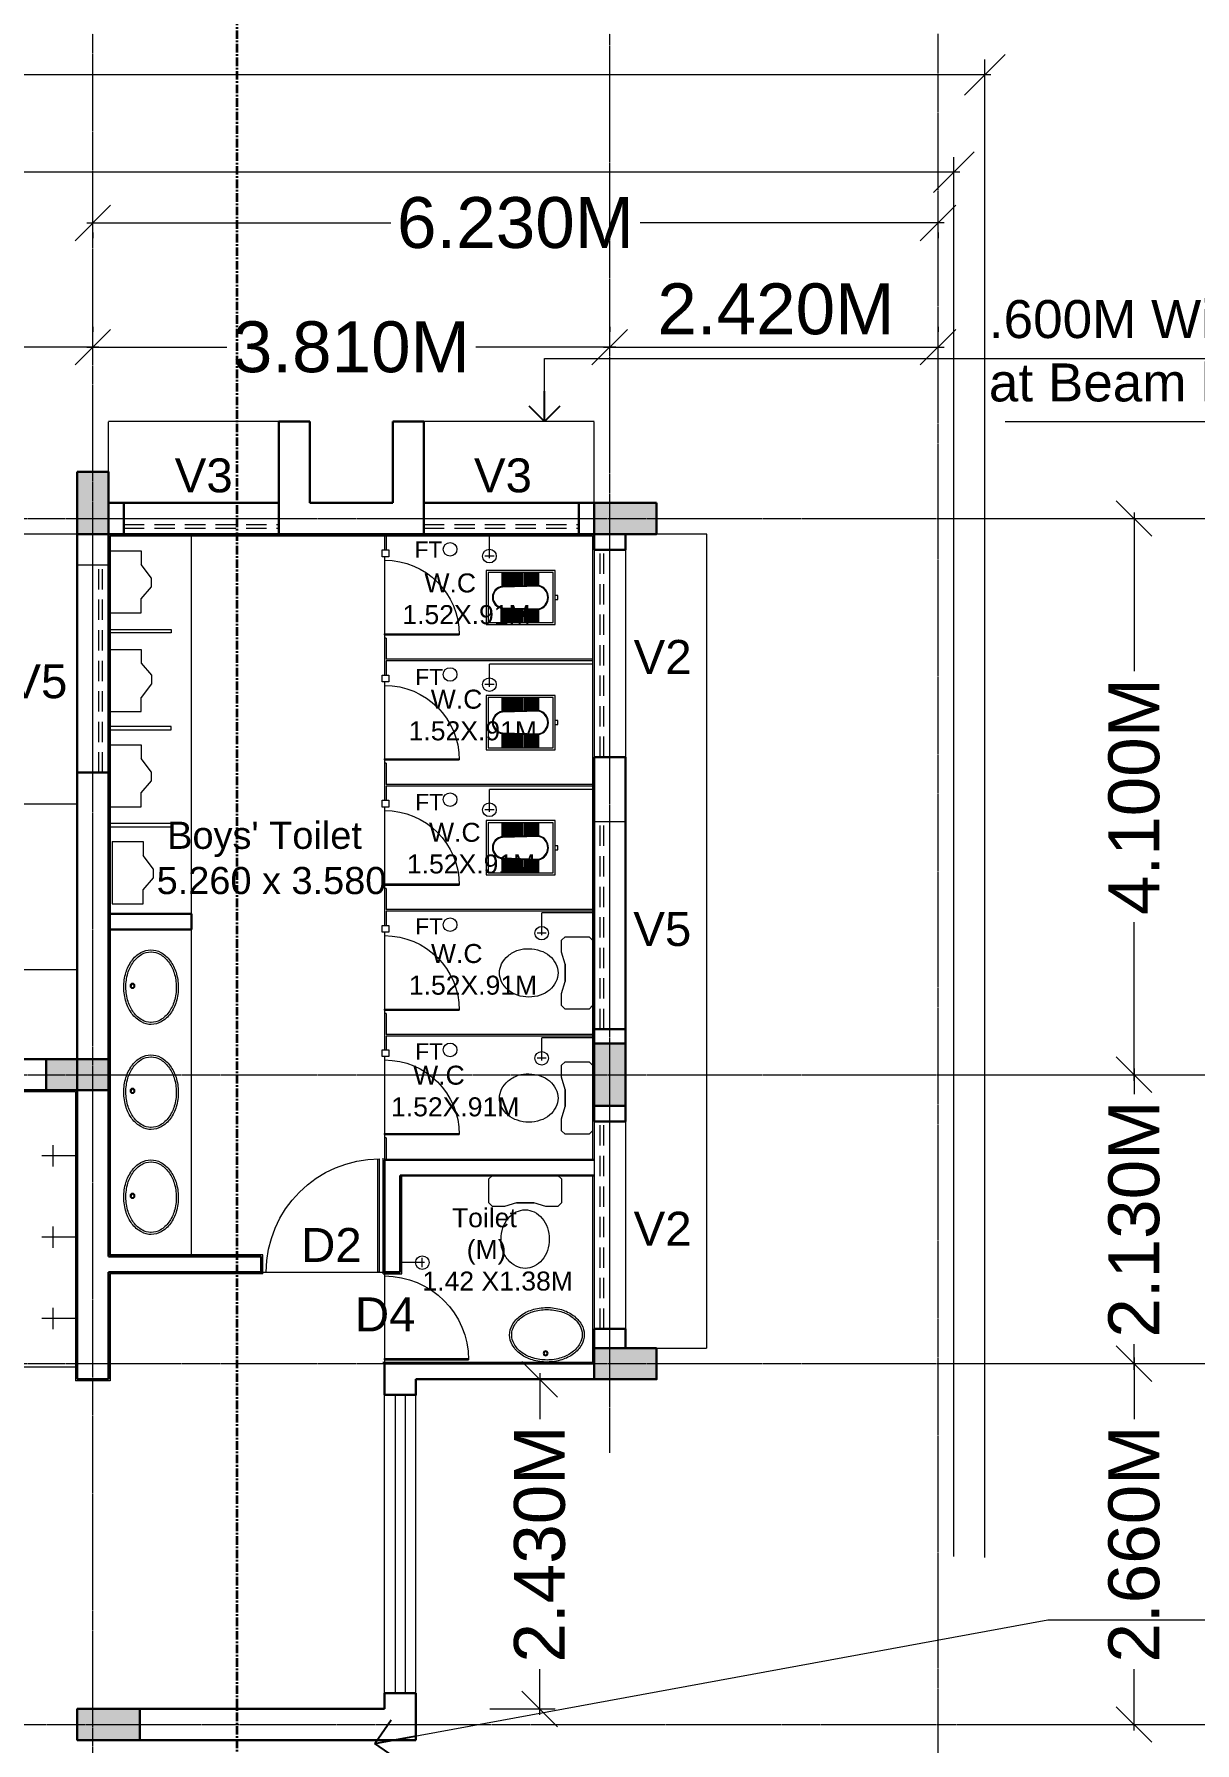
# Model space of a CAD drawing. Header units: metres. Extents: x 1545540 to 2027037, y 435419 to 693806.
# Drawn here: x 1693249 to 1701804, y 673568 to 686163 of the extents above; entities that cross this region are included whole.
import ezdxf

# ---------------------------------------------------------------- set-up
doc = ezdxf.new("R2010")
doc.units = ezdxf.units.M
doc.header["$LTSCALE"] = 1000
doc.header["$PDMODE"] = 35
doc.linetypes.add('CENTER', pattern=[2, 1.25, -0.25, 0.25, -0.25])
doc.linetypes.add('DASHED', pattern=[0.75, 0.5, -0.25])
doc.layers.get('Defpoints').update_dxf_attribs({"lineweight": 18})
for name, color, linetype, lineweight in [('- WALL', 7, 'Continuous', 30), ('Col-Hatch', 9, 'Continuous', 13), ('coloum hatch', 254, 'Continuous', 9), ('Column', 252, 'Continuous', 30), ('CUBICAL TOILET', 160, 'Continuous', 9), ('dimension', 6, 'Continuous', 13), ('Door', 54, 'Continuous', 13), ('elevation', 1, 'Continuous', 13), ('Fixture', 44, 'Continuous', 9), ('Furniture', 13, 'Continuous', 13), ('grid', 21, 'CENTER', 15), ('gride dimen', 3, 'Continuous', 13), ('Hidden', 1, 'DASHED', 18), ('PLASTER', 144, 'Continuous', 13), ('Railing', 34, 'Continuous', 20), ('Section Line', 135, 'CENTER', 35), ('Text-1', 240, 'Continuous', 15), ('Text-2', 122, 'Continuous', 25), ('Ventilator', 6, 'DASHED', 18), ('wall l', 7, 'Continuous', 20), ('Window-Wall', 7, 'Continuous', 18)]:
    doc.layers.add(name, color=color, linetype=linetype, lineweight=lineweight)
doc.layers.add('text', color=7, linetype='Continuous')
doc.styles.add('dim-stylus bt', font='arial.ttf')
doc.styles.add('L120', font='simplex.shx', dxfattribs={"height": 1})
doc.dimstyles.new('1      100 (big)', dxfattribs={"dimscale": 75, "dimtxt": 5, "dimasz": 3.5, "dimexe": 1.5, "dimexo": 2, "dimgap": 1, "dimtad": 0, "dimdec": 3, "dimlfac": 0.001, "dimzin": 0, "dimdsep": 46, "dimtxsty": 'dim-stylus bt', "dimblk": 'OBLIQUE', "dimcen": 0, "dimdle": 0.6, "dimclrd": 256, "dimclre": 7, "dimclrt": 256, "dimadec": 0, "dimazin": 0, "dimtfac": 0.7, "dimtdec": 3, "dimtofl": 0, "dimtmove": 1, "dimatfit": 3, "dimldrblk": 'OPEN90', "dimfxl": 0, "dimtolj": 1, "dimtzin": 0, "dimlwd": 15, "dimlwe": 15, "dimarcsym": 0})

# ---------------------------------------------------------------- blocks, each defined once
blk = doc.blocks.new('_Oblique')
at = {"color": 0, "linetype": 'ByBlock', "lineweight": -2}
blk.add_line((-0.5, -0.5), (0.5, 0.5), dxfattribs=at)
blk = doc.blocks.new('*D790')
at = {"layer": 'Defpoints', "color": 0, "ltscale": 50, "transparency": 16777216}
for p in [(1683757, 685145), (1683757, 674935), (1700027, 674792)]:
    blk.add_point(p, dxfattribs=at)
at = {"layer": 'dimension', "color": 7, "lineweight": 15, "ltscale": 50, "transparency": 16777216}
for p, q in [((1683757, 675085), (1683757, 685257)), ((1700027, 674942), (1700027, 685257))]:
    blk.add_line(p, q, dxfattribs=at)
at = {"layer": 'dimension', "lineweight": 15, "ltscale": 50, "transparency": 16777216}
for p, q in [((1683712, 685145), (1690652, 685145)), ((1700072, 685145), (1693132, 685145))]:
    blk.add_line(p, q, dxfattribs=at)
at = {"layer": 'dimension', "lineweight": 15, "ltscale": 50, "transparency": 16777216, "xscale": 300, "yscale": 300, "zscale": 300, "rotation": 180}
blk.add_blockref('_Oblique', (1683757, 685145), dxfattribs=at)
at = {"layer": 'dimension', "lineweight": 15, "ltscale": 50, "transparency": 16777216, "xscale": 300, "yscale": 300, "zscale": 300}
blk.add_blockref('_Oblique', (1700027, 685145), dxfattribs=at)
at = {"layer": 'dimension', "ltscale": 50, "transparency": 16777216, "insert": (1691892, 685145), "char_height": 450, "attachment_point": 5, "style": 'dim-stylus bt'}
blk.add_mtext('\\A1;16.270M', dxfattribs=at)
blk = doc.blocks.new('_Open90')
at = {"color": 0, "linetype": 'ByBlock', "lineweight": -2}
for p, q in [((-0.5, 0.5), (0, 0)), ((0, 0), (-1, 0)), ((0, 0), (-0.5, -0.5))]:
    blk.add_line(p, q, dxfattribs=at)
blk = doc.blocks.new('*D791')
at = {"layer": 'Defpoints', "color": 0, "ltscale": 50, "transparency": 16777216}
for p in [(1700027, 678493), (1701357, 678493), (1700027, 676363)]:
    blk.add_point(p, dxfattribs=at)
at = {"layer": 'gride dimen', "lineweight": 15, "ltscale": 50, "transparency": 16777216}
for p, q in [((1701357, 678538), (1701357, 678349)), ((1701357, 676318), (1701357, 676507))]:
    blk.add_line(p, q, dxfattribs=at)
at = {"layer": 'gride dimen', "color": 7, "lineweight": 15, "ltscale": 50, "transparency": 16777216}
for p, q in [((1700177, 678493), (1701470, 678493)), ((1700177, 676363), (1701470, 676363))]:
    blk.add_line(p, q, dxfattribs=at)
at = {"layer": 'gride dimen', "lineweight": 15, "ltscale": 50, "transparency": 16777216, "xscale": 262.5, "yscale": 262.5, "zscale": 262.5}
for p, rotation in [((1701357, 678493), 90), ((1701357, 676363), 270)]:
    blk.add_blockref('_Oblique', p, dxfattribs=dict(at, rotation=rotation))
at = {"layer": 'gride dimen', "ltscale": 50, "transparency": 16777216, "insert": (1701357, 677428), "char_height": 375, "attachment_point": 5, "rotation": 90, "style": 'dim-stylus bt'}
blk.add_mtext('\\A1;2.130M', dxfattribs=at)
blk = doc.blocks.new('*D792')
at = {"layer": 'Defpoints', "color": 0, "ltscale": 50, "transparency": 16777216}
for p in [(1700027, 682593), (1701357, 682593), (1700027, 678493)]:
    blk.add_point(p, dxfattribs=at)
at = {"layer": 'gride dimen', "color": 7, "lineweight": 15, "ltscale": 50, "transparency": 16777216}
for p, q in [((1700177, 682593), (1701470, 682593)), ((1700177, 678493), (1701470, 678493))]:
    blk.add_line(p, q, dxfattribs=at)
at = {"layer": 'gride dimen', "lineweight": 15, "ltscale": 50, "transparency": 16777216}
for p, q in [((1701357, 682638), (1701357, 681468)), ((1701357, 678448), (1701357, 679617))]:
    blk.add_line(p, q, dxfattribs=at)
at = {"layer": 'gride dimen', "lineweight": 15, "ltscale": 50, "transparency": 16777216, "xscale": 262.5, "yscale": 262.5, "zscale": 262.5}
for p, rotation in [((1701357, 682593), 90), ((1701357, 678493), 270)]:
    blk.add_blockref('_Oblique', p, dxfattribs=dict(at, rotation=rotation))
at = {"layer": 'gride dimen', "ltscale": 50, "transparency": 16777216, "insert": (1701357, 680543), "char_height": 375, "attachment_point": 5, "rotation": 90, "style": 'dim-stylus bt'}
blk.add_mtext('\\A1;4.100M', dxfattribs=at)
blk = doc.blocks.new('*D793')
at = {"layer": 'Defpoints', "color": 0, "ltscale": 50, "transparency": 16777216}
for p in [(1696457, 676248), (1696457, 673818), (1696976, 673818)]:
    blk.add_point(p, dxfattribs=at)
at = {"layer": 'gride dimen', "color": 7, "lineweight": 15, "ltscale": 50, "transparency": 16777216}
for p, q in [((1696607, 676248), (1697089, 676248)), ((1696607, 673818), (1697089, 673818))]:
    blk.add_line(p, q, dxfattribs=at)
at = {"layer": 'gride dimen', "lineweight": 15, "ltscale": 50, "transparency": 16777216}
for p, q in [((1696976, 676293), (1696976, 675954)), ((1696976, 673773), (1696976, 674112))]:
    blk.add_line(p, q, dxfattribs=at)
at = {"layer": 'gride dimen', "lineweight": 15, "ltscale": 50, "transparency": 16777216, "xscale": 262.5, "yscale": 262.5, "zscale": 262.5}
for p, rotation in [((1696976, 676248), 90), ((1696976, 673818), 270)]:
    blk.add_blockref('_Oblique', p, dxfattribs=dict(at, rotation=rotation))
at = {"layer": 'gride dimen', "ltscale": 50, "transparency": 16777216, "insert": (1696976, 675033), "char_height": 375, "attachment_point": 5, "rotation": 90, "style": 'dim-stylus bt'}
blk.add_mtext('\\A1;2.430M', dxfattribs=at)
blk = doc.blocks.new('*D796')
at = {"layer": 'Defpoints', "color": 0, "ltscale": 50, "transparency": 16777216}
for p in [(1690102, 683856), (1693682, 683856), (1693682, 683856)]:
    blk.add_point(p, dxfattribs=at)
at = {"layer": 'gride dimen', "color": 7, "lineweight": 15, "ltscale": 50, "transparency": 16777216}
for p, q in [((1690102, 684006), (1690102, 683969)), ((1693682, 684006), (1693682, 683969))]:
    blk.add_line(p, q, dxfattribs=at)
at = {"layer": 'gride dimen', "lineweight": 15, "ltscale": 50, "transparency": 16777216}
for p, q in [((1690057, 683856), (1690974, 683856)), ((1693727, 683856), (1692810, 683856))]:
    blk.add_line(p, q, dxfattribs=at)
at = {"layer": 'gride dimen', "lineweight": 15, "ltscale": 50, "transparency": 16777216, "xscale": 262.5, "yscale": 262.5, "zscale": 262.5, "rotation": 180}
blk.add_blockref('_Oblique', (1690102, 683856), dxfattribs=at)
at = {"layer": 'gride dimen', "lineweight": 15, "ltscale": 50, "transparency": 16777216, "xscale": 262.5, "yscale": 262.5, "zscale": 262.5}
blk.add_blockref('_Oblique', (1693682, 683856), dxfattribs=at)
at = {"layer": 'gride dimen', "ltscale": 50, "transparency": 16777216, "insert": (1691892, 683856), "char_height": 375, "attachment_point": 5, "style": 'dim-stylus bt'}
blk.add_mtext('\\A1;3.580M', dxfattribs=at)
blk = doc.blocks.new('*D797')
at = {"layer": 'Defpoints', "color": 0, "ltscale": 50, "transparency": 16777216}
for p in [(1693682, 683856), (1697492, 683856), (1697492, 683856)]:
    blk.add_point(p, dxfattribs=at)
at = {"layer": 'gride dimen', "color": 7, "lineweight": 15, "ltscale": 50, "transparency": 16777216}
for p, q in [((1693682, 684006), (1693682, 683969)), ((1697492, 684006), (1697492, 683969))]:
    blk.add_line(p, q, dxfattribs=at)
at = {"layer": 'gride dimen', "lineweight": 15, "ltscale": 50, "transparency": 16777216}
for p, q in [((1693637, 683856), (1694669, 683856)), ((1697537, 683856), (1696505, 683856))]:
    blk.add_line(p, q, dxfattribs=at)
at = {"layer": 'gride dimen', "lineweight": 15, "ltscale": 50, "transparency": 16777216, "xscale": 262.5, "yscale": 262.5, "zscale": 262.5, "rotation": 180}
blk.add_blockref('_Oblique', (1693682, 683856), dxfattribs=at)
at = {"layer": 'gride dimen', "lineweight": 15, "ltscale": 50, "transparency": 16777216, "xscale": 262.5, "yscale": 262.5, "zscale": 262.5}
blk.add_blockref('_Oblique', (1697492, 683856), dxfattribs=at)
at = {"layer": 'gride dimen', "ltscale": 50, "transparency": 16777216, "insert": (1695587, 683856), "char_height": 375, "attachment_point": 5, "style": 'dim-stylus bt'}
blk.add_mtext('\\A1;3.810M', dxfattribs=at)
blk = doc.blocks.new('*D798')
at = {"layer": 'Defpoints', "color": 0, "ltscale": 50, "transparency": 16777216}
for p in [(1700177, 676363), (1700177, 673703), (1701357, 673703)]:
    blk.add_point(p, dxfattribs=at)
at = {"layer": 'gride dimen', "lineweight": 15, "ltscale": 50, "transparency": 16777216}
for p, q in [((1701357, 676408), (1701357, 675954)), ((1701357, 673658), (1701357, 674112))]:
    blk.add_line(p, q, dxfattribs=at)
at = {"layer": 'gride dimen', "color": 7, "lineweight": 15, "ltscale": 50, "transparency": 16777216}
for p, q in [((1700327, 676363), (1701470, 676363)), ((1700327, 673703), (1701470, 673703))]:
    blk.add_line(p, q, dxfattribs=at)
at = {"layer": 'gride dimen', "lineweight": 15, "ltscale": 50, "transparency": 16777216, "xscale": 262.5, "yscale": 262.5, "zscale": 262.5}
for p, rotation in [((1701357, 676363), 90), ((1701357, 673703), 270)]:
    blk.add_blockref('_Oblique', p, dxfattribs=dict(at, rotation=rotation))
at = {"layer": 'gride dimen', "ltscale": 50, "transparency": 16777216, "insert": (1701357, 675033), "char_height": 375, "attachment_point": 5, "rotation": 90, "style": 'dim-stylus bt'}
blk.add_mtext('\\A1;2.660M', dxfattribs=at)
blk = doc.blocks.new('*D799')
at = {"layer": 'Defpoints', "color": 0, "ltscale": 50, "transparency": 16777216}
for p in [(1700257, 683308), (1702470, 683308), (1700257, 615438)]:
    blk.add_point(p, dxfattribs=at)
at = {"layer": 'dimension', "color": 7, "lineweight": 15, "ltscale": 50, "transparency": 16777216}
for p, q in [((1700407, 683308), (1702583, 683308)), ((1700407, 615438), (1702583, 615438))]:
    blk.add_line(p, q, dxfattribs=at)
at = {"layer": 'dimension', "lineweight": 15, "ltscale": 50, "transparency": 16777216}
for p, q in [((1702470, 683353), (1702470, 650635)), ((1702470, 615393), (1702470, 648110))]:
    blk.add_line(p, q, dxfattribs=at)
at = {"layer": 'dimension', "lineweight": 15, "ltscale": 50, "transparency": 16777216, "xscale": 300, "yscale": 300, "zscale": 300}
for p, rotation in [((1702470, 683308), 90), ((1702470, 615438), 270)]:
    blk.add_blockref('_Oblique', p, dxfattribs=dict(at, rotation=rotation))
at = {"layer": 'dimension', "ltscale": 50, "transparency": 16777216, "insert": (1702470, 649373), "char_height": 450, "attachment_point": 5, "rotation": 90, "style": 'dim-stylus bt'}
blk.add_mtext('\\A1;67.870M', dxfattribs=at)
blk = doc.blocks.new('*D801')
at = {"layer": 'Defpoints', "color": 0, "ltscale": 50, "transparency": 16777216}
for p in [(1697492, 683856), (1699912, 683856), (1699912, 683856)]:
    blk.add_point(p, dxfattribs=at)
at = {"layer": 'gride dimen', "color": 7, "lineweight": 15, "ltscale": 50, "transparency": 16777216}
for p, q in [((1697492, 684006), (1697492, 683969)), ((1699912, 684006), (1699912, 683969))]:
    blk.add_line(p, q, dxfattribs=at)
at = {"layer": 'gride dimen', "lineweight": 15, "ltscale": 50, "transparency": 16777216}
blk.add_line((1697447, 683856), (1699957, 683856), dxfattribs=at)
at = {"layer": 'gride dimen', "lineweight": 15, "ltscale": 50, "transparency": 16777216, "xscale": 262.5, "yscale": 262.5, "zscale": 262.5, "rotation": 180}
blk.add_blockref('_Oblique', (1697492, 683856), dxfattribs=at)
at = {"layer": 'gride dimen', "lineweight": 15, "ltscale": 50, "transparency": 16777216, "xscale": 262.5, "yscale": 262.5, "zscale": 262.5}
blk.add_blockref('_Oblique', (1699912, 683856), dxfattribs=at)
at = {"layer": 'gride dimen', "ltscale": 50, "transparency": 16777216, "insert": (1698716, 684136), "char_height": 375, "attachment_point": 5, "style": 'dim-stylus bt'}
blk.add_mtext('\\A1;2.420M', dxfattribs=at)
blk = doc.blocks.new('*D802')
at = {"layer": 'Defpoints', "color": 0, "ltscale": 50, "transparency": 16777216}
for p in [(1700257, 685864), (1683527, 674935), (1700257, 674785)]:
    blk.add_point(p, dxfattribs=at)
at = {"layer": 'dimension', "color": 7, "lineweight": 15, "ltscale": 50, "transparency": 16777216}
for p, q in [((1683527, 675085), (1683527, 685977)), ((1700257, 674935), (1700257, 685977))]:
    blk.add_line(p, q, dxfattribs=at)
at = {"layer": 'dimension', "lineweight": 15, "ltscale": 50, "transparency": 16777216}
for p, q in [((1683482, 685864), (1690652, 685864)), ((1700302, 685864), (1693132, 685864))]:
    blk.add_line(p, q, dxfattribs=at)
at = {"layer": 'dimension', "lineweight": 15, "ltscale": 50, "transparency": 16777216, "xscale": 300, "yscale": 300, "zscale": 300, "rotation": 180}
blk.add_blockref('_Oblique', (1683527, 685864), dxfattribs=at)
at = {"layer": 'dimension', "lineweight": 15, "ltscale": 50, "transparency": 16777216, "xscale": 300, "yscale": 300, "zscale": 300}
blk.add_blockref('_Oblique', (1700257, 685864), dxfattribs=at)
at = {"layer": 'dimension', "ltscale": 50, "transparency": 16777216, "insert": (1691892, 685864), "char_height": 450, "attachment_point": 5, "style": 'dim-stylus bt'}
blk.add_mtext('\\A1;16.730M', dxfattribs=at)
blk = doc.blocks.new('*D804')
at = {"layer": 'Defpoints', "color": 0, "ltscale": 50, "transparency": 16777216}
for p in [(1693682, 684850), (1699912, 684850), (1693682, 684772)]:
    blk.add_point(p, dxfattribs=at)
at = {"layer": 'gride dimen', "lineweight": 15, "ltscale": 50, "transparency": 16777216}
for p, q in [((1693637, 684772), (1695878, 684772)), ((1699957, 684772), (1697716, 684772))]:
    blk.add_line(p, q, dxfattribs=at)
at = {"layer": 'gride dimen', "color": 7, "lineweight": 15, "ltscale": 50, "transparency": 16777216}
for p, q in [((1693682, 684700), (1693682, 684659)), ((1699912, 684700), (1699912, 684659))]:
    blk.add_line(p, q, dxfattribs=at)
at = {"layer": 'gride dimen', "lineweight": 15, "ltscale": 50, "transparency": 16777216, "xscale": 262.5, "yscale": 262.5, "zscale": 262.5, "rotation": 180}
blk.add_blockref('_Oblique', (1693682, 684772), dxfattribs=at)
at = {"layer": 'gride dimen', "lineweight": 15, "ltscale": 50, "transparency": 16777216, "xscale": 262.5, "yscale": 262.5, "zscale": 262.5}
blk.add_blockref('_Oblique', (1699912, 684772), dxfattribs=at)
at = {"layer": 'gride dimen', "ltscale": 50, "transparency": 16777216, "insert": (1696797, 684772), "char_height": 375, "attachment_point": 5, "style": 'dim-stylus bt'}
blk.add_mtext('\\A1;6.230M', dxfattribs=at)
blk = doc.blocks.new('ENGLISH SHEET')
at = {"layer": 'Fixture'}
for p, q in [((4663.798, 251.204), (4663.773, 251.179)), ((4663.773, 251.179), (4663.773, 250.696)), ((4663.976, 251.204), (4663.798, 251.204)), ((4664.002, 251.179), (4663.976, 251.204)), ((4664.002, 251.09), (4664.002, 251.179)), ((4663.976, 251.001), (4664.002, 251.09)), ((4663.976, 250.874), (4663.976, 251.001)), ((4663.976, 251.001), (4663.976, 250.874)), ((4664.002, 250.785), (4663.976, 250.874)), ((4664.002, 250.696), (4664.002, 250.785)), ((4663.773, 250.696), (4663.798, 250.67)), ((4663.798, 250.67), (4663.976, 250.67)), ((4663.976, 250.67), (4664.002, 250.696))]:
    blk.add_line(p, q, dxfattribs=at)
blk.add_lwpolyline([(4664.459, 250.937, 0.117036), (4664.443, 251.003, 0.104338), (4664.396, 251.063, 0.09029), (4664.321, 251.105, 0.09898), (4664.243, 251.115, 0.08237), (4664.159, 251.101, 0.09029), (4664.09, 251.063, 0.104338), (4664.043, 251.003, 0.117036), (4664.027, 250.937, 0.117036), (4664.043, 250.871, 0.104338), (4664.09, 250.811, 0.09029), (4664.159, 250.773, 0.08237), (4664.243, 250.759, 0.08237), (4664.327, 250.773, 0.09029), (4664.396, 250.811, 0.104338), (4664.443, 250.871, 0.117036)], format="xyb", close=True, dxfattribs=at)
blk = doc.blocks.new('Urinal 1')
for p, q in [((0, 9), (9, 9)), ((0, 9), (0, -9)), ((9, 9), (9, 5)), ((12, 1), (9, 5)), ((12, -1.5), (12, 1)), ((9, -5), (12, -1.5)), ((0, -9), (9, -9)), ((9, -9), (9, -5))]:
    blk.add_line(p, q)
blk = doc.blocks.new('RSA CL6')
for p, q in [((5.51, 3.48), (5.51, 7.28)), ((5.91, 3.47), (5.91, 7.28)), ((6.3, 3.46), (6.3, 7.28)), ((6.69, 3.45), (6.69, 7.28)), ((7.09, 3.44), (7.09, 7.28)), ((7.48, 3.43), (7.48, 7.28)), ((7.87, 3.42), (7.87, 7.28)), ((8.27, 3.41), (8.27, 7.28)), ((8.66, 3.4), (8.66, 7.28)), ((9.06, 3.39), (9.06, 7.28)), ((9.45, 3.38), (9.45, 7.28)), ((9.84, 3.37), (9.84, 7.28)), ((10.24, 3.36), (10.24, 7.28)), ((10.63, 3.35), (10.63, 7.28)), ((11.02, 3.34), (11.02, 7.28)), ((11.42, 3.33), (11.42, 7.28)), ((11.81, 3.32), (11.81, 7.28)), ((12.2, 3.31), (12.2, 7.28)), ((12.6, 3.31), (12.6, 7.28)), ((12.99, 3.3), (12.99, 7.28)), ((13.39, 3.29), (13.39, 7.28)), ((13.78, 3.28), (13.78, 7.28)), ((14.17, 3.27), (14.17, 7.28)), ((14.57, 3.26), (14.57, 7.28)), ((14.96, 3.25), (14.96, 7.28)), ((15.35, 3.24), (15.35, 7.28)), ((15.75, 3.23), (15.75, 7.28)), ((16.14, 3.22), (16.14, 7.28)), ((16.14, 7.28), (16.14, 3.22)), ((5.51, -7.28), (5.51, -3.47)), ((5.91, -7.28), (5.91, -3.45)), ((6.3, -7.28), (6.3, -3.44)), ((6.69, -7.28), (6.69, -3.43)), ((7.09, -7.28), (7.09, -3.42)), ((7.48, -7.28), (7.48, -3.41)), ((7.87, -7.28), (7.87, -3.4)), ((8.27, -7.28), (8.27, -3.39)), ((8.66, -7.28), (8.66, -3.38)), ((9.06, -7.28), (9.06, -3.37)), ((9.45, -7.28), (9.45, -3.36)), ((9.84, -7.28), (9.84, -3.34)), ((10.24, -7.28), (10.24, -3.33)), ((10.63, -7.28), (10.63, -3.32)), ((11.02, -7.28), (11.02, -3.31)), ((11.42, -7.28), (11.42, -3.3)), ((11.81, -7.28), (11.81, -3.29)), ((12.2, -7.28), (12.2, -3.28)), ((12.6, -7.28), (12.6, -3.27)), ((12.99, -7.28), (12.99, -3.26)), ((13.39, -7.28), (13.39, -3.24)), ((13.78, -7.28), (13.78, -3.23)), ((14.17, -7.28), (14.17, -3.22)), ((14.57, -7.28), (14.57, -3.21)), ((14.96, -7.28), (14.96, -3.2)), ((15.35, -7.28), (15.35, -3.19)), ((15.75, -7.28), (15.75, -3.18)), ((16.14, -3.17), (16.14, -7.28)), ((16.14, -7.28), (16.14, -3.17))]:
    blk.add_line(p, q)
for points in [[(0.79, 7.87), (20.87, 7.87), (20.87, -7.87), (0.79, -7.87)], [(1.38, 7.28), (20.28, 7.28), (20.28, -7.28), (1.38, -7.28)]]:
    blk.add_lwpolyline(points, close=True)
blk.add_lwpolyline([(0.79, -0.59), (0, -0.59), (0, 0.59), (0.79, 0.59)])
for points in [[(5.51, 3.48), (16.14, 3.22, -0.899983), (16.14, -3.17), (5.54, -3.47, -0.799392)], [(5.53, 3.28), (16.13, 3.02, -0.897689), (16.12, -2.97), (5.56, -3.27, -0.793494), (5.53, 3.28)]]:
    blk.add_lwpolyline(points, format="xyb", close=True)
blk = doc.blocks.new('CC')
at = {"layer": 'Col-Hatch', "ltscale": 0.05}
blk.add_hatch(color=256, dxfattribs=at).paths.add_polyline_path([(4078.606, 341.328), (4078.606, 341.098), (4079.066, 341.098), (4079.066, 341.328)])
at = {"layer": 'Column'}
blk.add_lwpolyline([(4078.606, 341.328), (4079.066, 341.328), (4079.066, 341.098), (4078.606, 341.098)], close=True, dxfattribs=at)
blk = doc.blocks.new('RSA BASIN 2')
for points in [[(10.67, -8.12, 0.12976), (9.97, -5.22, 0.106426), (7.61, -2.47, 0.084431), (4.27, -0.72, 0.073534), (0, 0, 0.073534), (-4.29, -0.55, 0.084431), (-7.7, -2.16, 0.106426), (-10.17, -4.82, 0.12976), (-10.98, -7.69, 0.12976), (-10.28, -10.59, 0.106426), (-7.92, -13.34, 0.084431), (-4.58, -15.09, 0.073534), (-0.31, -15.81, 0.073534), (3.98, -15.26, 0.084431), (7.39, -13.64, 0.106426), (9.85, -10.99, 0.12976)], [(10.08, -7.9, 0.119977), (9.45, -5.5, 0.106426), (7.25, -2.94, 0.084431), (4.08, -1.28, 0.073534), (-0.01, -0.59, 0.073534), (-4.13, -1.12, 0.084431), (-7.36, -2.65, 0.106426), (-9.66, -5.12, 0.12976), (-10.39, -7.7, 0.009633), (-10.39, -7.9, 0.119977), (-9.76, -10.31, 0.106426), (-7.57, -12.87, 0.084431), (-4.4, -14.53, 0.073534), (-0.3, -15.22, 0.073534), (3.82, -14.69, 0.084431), (7.05, -13.16, 0.106426), (9.35, -10.69, 0.12976), (10.08, -8.11, 0.009633)]]:
    blk.add_lwpolyline(points, format="xyb", close=True)
for radius in [0.7, 0.479]:
    blk.add_circle((-0.47, -2.53), radius)
blk = doc.blocks.new('RH 1200')
for p, q in [((20.99, 0), (20.99, 43.31)), ((21.65, 0), (21.65, 43.31)), ((21.65, 0), (20.99, 0))]:
    blk.add_line(p, q)
at = {"extrusion": (0, 0, -1)}
blk.add_ellipse((21.65, 0), major_axis=(-30.62, 30.62), ratio=1, start_param=5.497787, end_param=7.068583, dxfattribs=at)
blk = doc.blocks.new('HJK')
at = {"layer": 'Door', "ltscale": 20}
blk.add_line((3658.2334, -481.1198), (3658.9084, -481.1198), dxfattribs=at)
at = {"layer": 'Door', "ltscale": 20, "xscale": 0.014287499999341, "yscale": 0.014287499999341, "zscale": 0.014287499999341, "rotation": 359.999999999943}
blk.add_blockref('RH 1200', (3658.5713, -481.1198), dxfattribs=at)

msp = doc.modelspace()

# ---------------------------------------------------------------- linework, layer by layer
at = {"layer": '- WALL'}
for p, q in [((1695052.1066, 683307.792), (1695282.1066, 683307.792)), ((1695052.1066, 682477.7921), (1695052.1066, 683307.792)), ((1695282.1066, 682707.7921), (1695282.1066, 683307.792)), ((1695892.1066, 682707.7921), (1695892.1066, 683307.792)), ((1695892.1066, 683307.792), (1696122.1066, 683307.792)), ((1696122.1066, 682477.7921), (1696122.1066, 683307.792)), ((1693797.1066, 682707.7921), (1693911.1066, 682707.7921)), ((1693911.1066, 682707.7921), (1695052.1066, 682707.7921)), ((1693911.1066, 682707.7921), (1693911.1066, 682477.7921)), ((1695282.1066, 682707.7921), (1695892.1066, 682707.7921)), ((1696122.1066, 682707.7921), (1697263.1066, 682707.7921)), ((1697262.1066, 682707.7921), (1697377.1066, 682707.7921)), ((1697263.1066, 682477.7921), (1697263.1066, 682707.7921)), ((1693567.1067, 682477.7921), (1693567.1066, 676247.7922)), ((1693797.1067, 682477.7921), (1693797.1066, 677152.7922)), ((1693911.1066, 682477.7921), (1693797.1067, 682477.7921)), ((1695052.1066, 682477.7921), (1693911.1066, 682477.7921)), ((1696122.1066, 682477.7921), (1695052.1066, 682477.7921)), ((1697263.1066, 682477.7921), (1696122.1066, 682477.7921)), ((1697377.1066, 682477.7921), (1697262.1066, 682477.7921)), ((1697607.1066, 680834.7921), (1697377.1066, 680834.7921)), ((1693567.1067, 680719.7921), (1693797.1066, 680719.7921)), ((1694409.1067, 679678.1302), (1693797.1067, 679678.1302)), ((1694409.1067, 679678.1302), (1694409.1067, 679563.1302)), ((1694409.1067, 679563.1302), (1693797.1067, 679563.1302)), ((1695832.6061, 677037.7922), (1695832.6066, 677865.7921)), ((1697377.1066, 677865.7921), (1695832.6066, 677865.7921)), ((1695947.6061, 677037.7921), (1695947.6065, 677750.7921)), ((1697377.1066, 677750.7921), (1695947.6065, 677750.7921)), ((1694922.5135, 677152.7922), (1693797.1066, 677152.7922)), ((1694922.5135, 677037.7922), (1694922.5135, 677152.7922)), ((1693797.1066, 677037.7922), (1693797.1066, 676247.7922)), ((1694922.5135, 677037.7922), (1693797.1066, 677037.7922)), ((1695832.6061, 677037.7922), (1695947.6061, 677037.7922)), ((1693797.1066, 676247.7922), (1693567.1066, 676247.7922)), ((1697377.1066, 676247.7922), (1696062.6061, 676247.7922))]:
    msp.add_line(p, q, dxfattribs=at)
at = {"layer": '- WALL', "ltscale": 0.05}
for p, q in [((1697607.1066, 682362.7921), (1697377.1066, 682362.7921)), ((1697607.1066, 682362.7921), (1697377.1066, 682362.7921)), ((1697607.1066, 678828.7921), (1697377.1066, 678828.7921)), ((1697607.1066, 678147.7921), (1697377.1066, 678147.7921)), ((1697607.1066, 676477.7922), (1697377.1066, 676477.7922)), ((1696062.6061, 673932.7922), (1695832.6061, 673932.7922)), ((1695832.6061, 673932.7922), (1695832.6061, 673817.7922)), ((1696062.6061, 673932.7922), (1696062.6061, 673817.7922)), ((1693797.1066, 673817.7922), (1695832.6061, 673817.7922)), ((1696062.6061, 673817.7922), (1696062.6061, 673587.7922)), ((1693797.1066, 673587.7922), (1696062.6061, 673587.7922))]:
    msp.add_line(p, q, dxfattribs=at)
for points in [[(1697377.1066, 682362.7921), (1697607.1066, 682362.7921), (1697607.1066, 682477.7921), (1697377.1066, 682477.7921)], [(1693337.1067, 678377.7921), (1693337.1067, 678607.7921), (1693107.1067, 678607.7921), (1693107.1067, 678377.7921)], [(1697377.1066, 678147.7921), (1697607.1066, 678147.7921), (1697607.1066, 678262.7921), (1697377.1066, 678262.7921)], [(1697377.1066, 676619.7921), (1697607.1066, 676619.7921), (1697607.1066, 676477.7922), (1697377.1066, 676477.7922)]]:
    msp.add_lwpolyline(points, close=True, dxfattribs=at)
at = {"layer": '- WALL'}
for points in [[(1697607.1066, 680834.7921), (1697607.1066, 678722.7921), (1697377.1066, 678722.7921), (1697377.1066, 680834.7921)], [(1696062.6061, 676247.7922), (1696062.6061, 676132.7922), (1695832.6061, 676132.7922), (1695832.6061, 676362.7922), (1697377.1066, 676362.7922)]]:
    msp.add_lwpolyline(points, dxfattribs=at)
at = {"ltscale": 50}
msp.add_lwpolyline([(1695832.6061, 676362.7922), (1695832.6061, 676362.7922), (1696062.6061, 676362.7922)], dxfattribs=at)
at = {"layer": 'CUBICAL TOILET', "ltscale": 0.05}
for p, q in [((1695832.6066, 682465.7921), (1695832.6066, 682360.7921)), ((1695845.1066, 682465.7921), (1695845.1066, 682360.7921)), ((1695845.1066, 682310.7921), (1695832.6066, 682310.7921)), ((1695832.6066, 681710.7921), (1695832.6066, 681438.2921)), ((1695845.1066, 681710.7921), (1695832.6066, 681710.7921)), ((1695845.1066, 681710.7921), (1695845.1066, 681555.7921)), ((1697365.1066, 681555.7921), (1695845.1066, 681555.7921)), ((1697365.1066, 681543.2921), (1695845.1066, 681543.2921)), ((1695845.1066, 681543.2921), (1695845.1066, 681438.2921)), ((1695832.6066, 680788.2921), (1695832.6066, 680515.7921)), ((1695845.1066, 680788.2921), (1695832.6066, 680788.2921)), ((1695845.1066, 680788.2921), (1695845.1066, 680633.2921)), ((1697365.1066, 680633.2921), (1695845.1066, 680633.2921)), ((1697365.1066, 680620.7921), (1695845.1066, 680620.7921)), ((1695845.1066, 680620.7921), (1695845.1066, 680515.7921)), ((1695832.6066, 679865.7921), (1695832.6066, 679593.2921)), ((1695845.1066, 679865.7921), (1695832.6066, 679865.7921)), ((1695845.1066, 679865.7921), (1695845.1066, 679710.7921)), ((1697365.1066, 679710.7921), (1695845.1066, 679710.7921)), ((1697365.1066, 679698.2921), (1695845.1066, 679698.2921)), ((1695845.1066, 679698.2921), (1695845.1066, 679593.2921)), ((1695832.6066, 678943.2921), (1695832.6066, 678676.7921)), ((1695845.1066, 678943.2921), (1695832.6066, 678943.2921)), ((1695845.1066, 678943.2921), (1695845.1066, 678788.2921)), ((1697365.1066, 678788.2921), (1695845.1066, 678788.2921)), ((1697365.1066, 678775.7921), (1695845.1066, 678775.7921)), ((1695845.1066, 678775.7921), (1695845.1066, 678676.7921)), ((1695832.6066, 678026.7922), (1695832.6066, 677865.7921)), ((1695845.1066, 678026.7922), (1695832.6066, 678026.7922)), ((1695845.1066, 678026.7922), (1695845.1066, 677865.7921))]:
    msp.add_line(p, q, dxfattribs=at)
for points in [[(1695863.8566, 682310.7921), (1695813.8566, 682310.7921), (1695813.8566, 682360.7921), (1695863.8566, 682360.7921)], [(1695863.8566, 681388.2921), (1695813.8566, 681388.2921), (1695813.8566, 681438.2921), (1695863.8566, 681438.2921)], [(1695863.8566, 680465.7921), (1695813.8566, 680465.7921), (1695813.8566, 680515.7921), (1695863.8566, 680515.7921)], [(1695863.8566, 679543.2921), (1695813.8566, 679543.2921), (1695813.8566, 679593.2921), (1695863.8566, 679593.2921)], [(1695863.8566, 678626.7921), (1695813.8566, 678626.7921), (1695813.8566, 678676.7921), (1695863.8566, 678676.7921)]]:
    msp.add_lwpolyline(points, close=True, dxfattribs=at)
at = {"layer": 'Fixture'}
for p, q in [((1694409.1066, 679630.7921), (1694409.1066, 682477.7921)), ((1694409.1067, 679678.1302), (1694409.1067, 682465.7921)), ((1694409.1067, 677164.7922), (1694409.1067, 679563.1302)), ((1693567.1067, 677895.2921), (1693305.3423, 677895.2921)), ((1693388.488, 677817.2111), (1693388.488, 677973.3732)), ((1693567.1067, 677295.2922), (1693305.3423, 677295.2922)), ((1693388.488, 677217.2111), (1693388.488, 677373.3732)), ((1693388.488, 676617.2111), (1693388.488, 676773.3732)), ((1693567.1067, 676695.2922), (1693305.3423, 676695.2922)), ((1692967.1067, 676339.191), (1693567.1067, 676339.191))]:
    msp.add_line(p, q, dxfattribs=at)
for points in [[(1694259.1067, 681750.7921), (1693809.1067, 681750.7921), (1693809.1067, 681775.7921), (1694259.1067, 681775.7921)], [(1694259.1067, 681060.7921), (1693809.1067, 681060.7921), (1693809.1067, 681035.7921), (1694259.1067, 681035.7921)], [(1694259.1067, 680345.7921), (1693809.1067, 680345.7921), (1693809.1067, 680320.7921), (1694259.1067, 680320.7921)]]:
    msp.add_lwpolyline(points, close=True, dxfattribs=at)
at = {"layer": 'Furniture', "ltscale": 0.05}
for p, q in [((1697365.1066, 682465.7921), (1696605.1066, 682465.7921)), ((1696605.1066, 682299.9506), (1696605.1066, 682465.7921)), ((1696639.2651, 682315.7921), (1696570.948, 682315.7921)), ((1697365.1066, 681518.2921), (1696605.1066, 681518.2921)), ((1696605.1066, 681352.4506), (1696605.1066, 681518.2921)), ((1696639.2651, 681368.2921), (1696570.948, 681368.2921)), ((1697365.1066, 680595.7921), (1696605.1065, 680595.7921)), ((1696605.1065, 680429.9506), (1696605.1065, 680595.7921)), ((1696639.2651, 680445.7921), (1696570.948, 680445.7921)), ((1697365.1066, 679686.2921), (1696990.1066, 679686.2921)), ((1696990.1066, 679520.4507), (1696990.1066, 679686.2921)), ((1697024.2651, 679536.2921), (1696955.948, 679536.2921)), ((1697365.1066, 678763.7921), (1696990.1066, 678763.7921)), ((1696990.1066, 678597.9507), (1696990.1066, 678763.7921)), ((1697024.2651, 678613.7921), (1696955.948, 678613.7921)), ((1696110.1066, 677073.4864), (1696110.1066, 677141.8035)), ((1696125.9481, 677107.6449), (1695960.1066, 677107.6449))]:
    msp.add_line(p, q, dxfattribs=at)
for centre in [(1696315.1066, 682365.7921), (1696605.1066, 682315.7921), (1696315.1066, 681443.2921), (1696605.1066, 681368.2921), (1696315.1066, 680520.7921), (1696605.1065, 680445.7921), (1696315.1066, 679598.2921), (1696990.1066, 679536.2921), (1696315.1066, 678675.7921), (1696990.1066, 678613.7921), (1696110.1066, 677107.6449)]:
    msp.add_circle(centre, 50, dxfattribs=at)
at = {"layer": 'grid', "ltscale": 0.01}
for p, q in [((1693682.1066, 615324.5032), (1693682.1066, 686166.8679)), ((1697492.1066, 675705.922), (1697492.1066, 686166.8679)), ((1699912.1065, 615054.5032), (1699912.1065, 686166.8679)), ((1681424.0607, 682592.7921), (1703070.7295, 682592.7921)), ((1681424.0607, 678492.7921), (1703070.7295, 678492.7921)), ((1681424.0607, 676362.7922), (1703070.7295, 676362.7922)), ((1687006.5645, 673702.7922), (1702579.3636, 673702.7922))]:
    msp.add_line(p, q, dxfattribs=at)
at = {"layer": 'Hidden', "color": 1, "ltscale": 0.005}
for p, q in [((1693797.1067, 682707.7921), (1693797.1067, 683307.792)), ((1695209.6066, 683307.792), (1693797.1067, 683307.792)), ((1697377.1066, 683307.792), (1695974.6066, 683307.792)), ((1697377.1066, 682707.7921), (1697377.1066, 683307.792)), ((1698207.1066, 682477.7921), (1697607.1066, 682477.7921)), ((1698207.1066, 676477.7922), (1698207.1066, 682477.7921)), ((1693567.1067, 679266.6688), (1690217.1067, 679266.6688)), ((1697607.1066, 676477.7922), (1698207.1066, 676477.7922))]:
    msp.add_line(p, q, dxfattribs=at)
msp.add_lwpolyline([(1693567.1067, 682477.7921), (1692967.1067, 682477.7921), (1692967.1067, 680489.7921), (1693567.1067, 680489.7921)], dxfattribs=at)
at = {"layer": 'PLASTER', "ltscale": 0.05}
for p, q in [((1693809.1067, 682465.7921), (1697365.1066, 682465.7921)), ((1693809.1067, 682465.7921), (1693809.1067, 677164.7922)), ((1697365.1066, 682465.7921), (1697365.1066, 677865.7921)), ((1693555.1067, 678365.7921), (1690229.1067, 678365.7921)), ((1693555.1067, 678365.7921), (1693555.1066, 676235.7922)), ((1695820.6061, 677025.7922), (1695820.6066, 677877.7922)), ((1695959.6061, 677025.7922), (1695959.6065, 677750.7921)), ((1697365.1066, 677750.7921), (1697365.1066, 676374.7922)), ((1694934.5135, 677164.7922), (1693809.1067, 677164.7922)), ((1694934.5135, 677025.7922), (1694934.5135, 677164.7922)), ((1693809.1066, 677025.7922), (1693809.1066, 676235.7922)), ((1694934.5135, 677025.7922), (1693809.1066, 677025.7922)), ((1695820.6061, 677025.7922), (1695959.6061, 677025.7922)), ((1695820.1061, 676374.7922), (1697365.1066, 676374.7922)), ((1693809.1066, 676235.7922), (1693555.1066, 676235.7922))]:
    msp.add_line(p, q, dxfattribs=at)
at = {"layer": 'Railing', "ltscale": 0.01}
for p, q in [((1695909.6061, 676132.7922), (1695909.6061, 673932.7922)), ((1695984.6061, 676132.7922), (1695984.6061, 673932.7922))]:
    msp.add_line(p, q, dxfattribs=at)
at = {"layer": 'Section Line', "ltscale": 0.05}
msp.add_line((1694746.658, 613428.4129), (1694746.658, 687708.8295), dxfattribs=at)
at = {"layer": 'Ventilator', "ltscale": 0.3}
for p, q in [((1693911.1066, 682547.7921), (1695052.1066, 682547.7921)), ((1696122.1066, 682547.7921), (1697263.1066, 682547.7921)), ((1693911.1066, 682522.7921), (1695052.1066, 682522.7921)), ((1696122.1066, 682522.7921), (1697263.1066, 682522.7921)), ((1697422.1066, 680834.7921), (1697422.1066, 682362.7921)), ((1697447.1066, 680834.7921), (1697447.1066, 682362.7921)), ((1693727.1066, 680719.7921), (1693727.1066, 682247.7921)), ((1693752.1066, 680719.7921), (1693752.1066, 682247.7921)), ((1697422.1066, 678828.7921), (1697422.1066, 680356.7921)), ((1697447.1066, 678828.7921), (1697447.1066, 680356.7921)), ((1697422.1066, 676619.7921), (1697422.1066, 678147.7921)), ((1697447.1066, 676619.7921), (1697447.1066, 678147.7921))]:
    msp.add_line(p, q, dxfattribs=at)
at = {"layer": 'wall l', "ltscale": 0.05}
msp.add_lwpolyline([(1693797.1066, 682247.7921), (1693567.1066, 682247.7921), (1693567.1066, 682477.7921), (1693797.1066, 682477.7921)], close=True, dxfattribs=at)
at = {"layer": 'Window-Wall'}
for p, q in [((1693911.1066, 682592.7921), (1695052.1066, 682592.7921)), ((1696122.1066, 682592.7921), (1697263.1066, 682592.7921)), ((1697377.1066, 682362.7921), (1697377.1066, 680834.7921)), ((1697492.1066, 680834.7921), (1697492.1066, 682362.7921)), ((1697607.1066, 682362.7921), (1697607.1066, 680834.7921)), ((1693682.1066, 680719.7921), (1693682.1066, 682247.7921)), ((1693797.1066, 682247.7921), (1693797.1066, 680719.7921)), ((1697607.1066, 680356.7921), (1697377.1066, 680356.7921)), ((1697377.1066, 680356.7921), (1697377.1066, 678828.7921)), ((1697492.1066, 678828.7921), (1697492.1066, 680356.7921)), ((1697607.1066, 680356.7921), (1697607.1066, 678828.7921)), ((1697377.1066, 678147.7921), (1697377.1066, 676619.7921)), ((1697492.1066, 676619.7921), (1697492.1066, 678147.7921)), ((1697607.1066, 678147.7921), (1697607.1066, 676619.7921))]:
    msp.add_line(p, q, dxfattribs=at)
at = {"layer": 'Window-Wall', "ltscale": 50}
for p, q in [((1695832.6061, 673932.7923), (1695832.6061, 676132.7922)), ((1696062.6061, 673932.7923), (1696062.6061, 676132.7922))]:
    msp.add_line(p, q, dxfattribs=at)

# ---------------------------------------------------------------- block references
at = {"layer": 'coloum hatch', "ltscale": 0.05, "xscale": -999.9999814325156, "yscale": 999.9999814325156, "zscale": 999.9999814325156, "rotation": 90}
for p in [(2034895.2092, 4761543.7362), (2038705.2091, 4757328.7362)]:
    msp.add_blockref('CC', p, dxfattribs=at)
at = {"layer": 'coloum hatch', "ltscale": 0.05, "xscale": -999.9999814325156, "yscale": 999.9999814325156, "zscale": 999.9999814325156}
for p in [(5776443.0507, 341379.6896), (5772403.0508, 337279.6896), (5776443.0507, 335149.6897), (5772633.0508, 332489.6897)]:
    msp.add_blockref('CC', p, dxfattribs=at)
at = {"layer": 'Door', "rotation": 270}
for p, xscale, yscale, zscale in [((2123494.6439, 3934073.7624), 888.888872514655, 888.888872514655, 888.888872514655), ((2123494.6439, 3933151.2625), 888.888872514655, 888.888872514655, 888.888872514655), ((2123494.644, 3932228.7625), 888.888872514655, 888.888872514655, 888.888872514655), ((2123494.6439, 3931306.2625), 888.888872514655, 888.888872514655, 888.888872514655), ((2123494.6439, 3930389.7625), 888.888872514655, 888.888872514655, 888.888872514655), ((2176952.398, 4335271.1334), 999.9999814325156, 999.9999814325156, 999.9999814325156)]:
    msp.add_blockref('HJK', p, dxfattribs=dict(at, xscale=xscale, yscale=yscale, zscale=zscale))
at = {"layer": 'Door', "xscale": 1348.14812311591, "yscale": 1348.14812311591, "zscale": 1348.14812311591}
msp.add_blockref('HJK', (-3236918.3983, 1325658.5451), dxfattribs=at)
at = {"layer": 'elevation', "xscale": -999.9999814325156, "yscale": 999.9999814325156, "zscale": 999.9999814325156}
for p in [(6361138.0476, 428306.1218), (6361138.0476, 427383.6218)]:
    msp.add_blockref('ENGLISH SHEET', p, dxfattribs=at)
at = {"layer": 'elevation', "xscale": -999.9999814325156, "yscale": 999.9999814325156, "zscale": 999.9999814325156, "rotation": 90}
msp.add_blockref('ENGLISH SHEET', (1947805.4992, 5341523.7332), dxfattribs=at)
at = {"layer": 'Fixture', "yscale": 25.39999952337422}
for name, p, xscale, zscale in [('Urinal 1', (1693809.1067, 682127.1421), 25.39999952337422, 25.39999952337422), ('RSA CL6', (1697110.1066, 682010.7921), -25.39999952337422, 25.39999952401476), ('RSA CL6', (1697110.1066, 681088.2921), -25.39999952337422, 25.39999952401476), ('Urinal 1', (1693809.1067, 680697.1421), 25.39999952337422, 25.39999952337422), ('RSA CL6', (1697110.1066, 680165.7921), -25.39999952337422, 25.39999952401476), ('Urinal 1', (1693823.2576, 679982.1421), 25.39999952337422, 25.39999952337422)]:
    msp.add_blockref(name, p, dxfattribs=dict(at, xscale=xscale, zscale=zscale))
at = {"layer": 'Fixture'}
for name, p, xscale, yscale, zscale, rotation in [('Urinal 1', (1693809.1067, 681399.4421), -25.39999952337422, 25.39999952337422, 25.39999952401476, 180), ('RSA BASIN 2', (1693910.1787, 679136.6831), -25.39999952422235, 25.39999952422235, 25.39999952422235, 89.25539804738914), ('RSA BASIN 2', (1693910.1787, 678362.5966), -25.39999952422235, 25.39999952422235, 25.39999952422235, 89.25539804738914), ('RSA BASIN 2', (1693910.1787, 677588.5101), -25.39999952422235, 25.39999952422235, 25.39999952422235, 89.25539804738914), ('RSA BASIN 2', (1697030.3776, 676374.7922), -25.39999952513176, 25.39999952337422, 25.39999952401476, 179.2553980474158)]:
    msp.add_blockref(name, p, dxfattribs=dict(at, xscale=xscale, yscale=yscale, zscale=zscale, rotation=rotation))

# ---------------------------------------------------------------- texts
at = {"layer": 'text', "attachment_point": 1, "rotation": 0.00000001, "style": 'L120'}
for s, insert, char_height, width in [('{\\fArial|b0|i0|c0|p34;.600M Wide Sunshade\\Pat Beam bottom}', (1700286.3657, 684202.8667), 280, 6841.769914), ('{\\fArial|b0|i0|c0|p34;   W.C\\P1.52X.91M}', (1695963.2542, 682187.803), 139.999997, 4322.063963), ('{\\fArial|b0|i0|c0|p34;   W.C\\P1.52X.91M}', (1696009.5921, 681331.0756), 139.999997, 4322.063963), ('{\\fArial|b0|i0|c0|p34;   W.C\\P1.52X.91M}', (1695996.8998, 680349.7472), 139.999997, 4322.063963), ('{\\fArial|b0|i0|c0|p34;   W.C\\P1.52X.91M}', (1696011.1395, 679456.2514), 139.999997, 4322.063963), ('{\\fArial|b0|i0|c0|p34;   W.C\\P1.52X.91M}', (1695879.8014, 678559.4081), 139.999997, 4322.063963), ('{\\fArial|b0|i0|c0|p34;    Toilet\\P      (M)\\P1.42 X1.38M}', (1696111.424, 677508.4775), 139.999997, 4322.063963)]:
    msp.add_mtext(s, dxfattribs=dict(at, insert=insert, char_height=char_height, width=width))
at = {"layer": 'text', "insert": (1693996.9782, 680357.6764), "char_height": 199.999996, "width": 4322.063963, "attachment_point": 1, "style": 'L120'}
msp.add_mtext("{\\fArial|b0|i0|c0|p34;   Boys' Toilet\\P  5.260 x 3.580}", dxfattribs=at)
at = {"layer": 'Text-1', "char_height": 250, "width": 1299.406916, "attachment_point": 1, "rotation": 0.00000001, "style": 'L120'}
for s, insert in [('\\pi444.81;{\\fArial|b0|i0|c0|p34;V3}', (1693840.6642, 683035.8988)), ('\\pi444.81;{\\fArial|b0|i0|c0|p34;V3}', (1696046.4705, 683035.8988)), ('\\pi446.09;{\\fArial|b0|i0|c0|p34;V2}', (1697221.8557, 681697.5449)), ('\\pi443.87;{\\fArial|b0|i0|c0|p34;V5}', (1692623.0227, 681518.3732)), ('\\pi443.87;{\\fArial|b0|i0|c0|p34;V5}', (1697221.8557, 679691.545)), ('\\pi446.09;{\\fArial|b0|i0|c0|p34;V2}', (1697221.8557, 677482.545)), ('\\pi449.16;{\\fArial|b0|i0|c0|p34;D2}', (1694768.1304, 677362.8796)), ('\\pi448.39;{\\fArial|b0|i0|c0|p34;D4}', (1695165.3226, 676851.0769))]:
    msp.add_mtext(s, dxfattribs=dict(at, insert=insert))
at = {"layer": 'Text-2', "ltscale": 0.05, "char_height": 119.999998, "width": 6841.769914, "attachment_point": 1, "rotation": 0.00000001, "style": 'L120'}
for insert in [(1696053.0705, 682424.3845), (1696058.5013, 681484.4496), (1696058.5013, 680561.9496), (1696058.201, 679646.5629), (1696058.201, 678724.063)]:
    msp.add_mtext('{\\fArial|b0|i0|c0|p34;FT}', dxfattribs=dict(at, insert=insert))

# ---------------------------------------------------------------- dimensions: what is measured, and where the dimension line sits
at = {"layer": 'dimension', "ltscale": 50}
dim = msp.add_linear_dim(base=(1700257.1065, 685864.1809), p1=(1683527.1068, 674934.7387), p2=(1700257.1065, 674784.7387), dimstyle='1      100 (big)', override={"dimtxt": 6, "dimasz": 4, "dimpost": 'M\\X'}, dxfattribs=at)
dim.commit()
dim.dimension.update_dxf_attribs({"geometry": '*D802', "text_midpoint": (1691892.1067, 685864.1809)})
dim = msp.add_linear_dim(base=(1683757.1068, 685144.5375), p1=(1700027.1065, 674792.2315), p2=(1683757.1068, 674934.7387), angle=180, dimstyle='1      100 (big)', override={"dimtxt": 6, "dimasz": 4, "dimpost": 'M\\X'}, dxfattribs=at)
dim.commit()
dim.dimension.update_dxf_attribs({"geometry": '*D790', "text_midpoint": (1691892.1067, 685144.5375)})
dim = msp.add_aligned_dim(p1=(1700257.1065, 615437.7933), p2=(1700257.1065, 683307.792), distance=-2213.1795, dimstyle='1      100 (big)', override={"dimtxt": 6, "dimasz": 4, "dimpost": 'M\\X'}, dxfattribs=at)
dim.commit()
dim.dimension.update_dxf_attribs({"geometry": '*D799', "text_midpoint": (1702470.286, 649372.7927)})
at = {"layer": 'gride dimen', "ltscale": 50}
dim = msp.add_linear_dim(base=(1693682.1066, 684771.967), p1=(1699912.1065, 684849.78), p2=(1693682.1066, 684849.78), dimstyle='1      100 (big)', override={"dimpost": 'M\\X'}, dxfattribs=at)
dim.commit()
dim.dimension.update_dxf_attribs({"geometry": '*D804', "text_midpoint": (1696797.1066, 684771.967)})
dim = msp.add_linear_dim(base=(1699912.1065, 683856.1393), p1=(1697492.1066, 683856.1393), p2=(1699912.1065, 683856.1393), dimstyle='1      100 (big)', override={"dimpost": 'M\\X'}, dxfattribs=at)
dim.commit()
dim.dimension.update_dxf_attribs({"geometry": '*D801', "text_midpoint": (1698715.8587, 684136.4069), "dimtype": 160})
for p1, p2, distance, picture, middle in [((1690102.1067, 683856.1393), (1693682.1066, 683856.1393), 0, '*D796', (1691892.1067, 683856.1393)), ((1693682.1066, 683856.1393), (1697492.1066, 683856.1393), 0, '*D797', (1695587.1066, 683856.1393)), ((1696457.1066, 676247.7922), (1696457.1066, 673817.7922), 519.1577, '*D793', (1696976.2643, 675032.7922)), ((1700177.1065, 676362.7922), (1700177.1065, 673702.7922), 1179.9152, '*D798', (1701357.0217, 675032.7922))]:
    dim = msp.add_aligned_dim(p1=p1, p2=p2, distance=distance, dimstyle='1      100 (big)', override={"dimpost": 'M\\X'}, dxfattribs=at)
    dim.commit()
    dim.dimension.update_dxf_attribs({"geometry": picture, "text_midpoint": middle})
for base, p1, p2, picture, middle in [((1701357.0217, 682592.7921), (1700027.1065, 678492.7921), (1700027.1065, 682592.7921), '*D792', (1701357.0217, 680542.7921)), ((1701357.0217, 678492.7921), (1700027.1065, 676362.7922), (1700027.1065, 678492.7921), '*D791', (1701357.0217, 677427.7921))]:
    dim = msp.add_linear_dim(base=base, p1=p1, p2=p2, angle=90, dimstyle='1      100 (big)', override={"dimpost": 'M\\X'}, dxfattribs=at)
    dim.commit()
    dim.dimension.update_dxf_attribs({"geometry": picture, "text_midpoint": middle})

# ---------------------------------------------------------------- leaders
at = {"layer": 'dimension', "ltscale": 50}
for points, override in [([(1697011.6007, 683307.792), (1697011.6007, 683773.4488), (1703668.5175, 683773.4488)], {"dimtxt": 6, "dimasz": 3}), ([(1695759.9031, 673563.0613), (1700720.3255, 674473.4396), (1705506.4969, 674473.4396)], {"dimtxt": 6, "dimasz": 4})]:
    msp.add_leader(points, dimstyle='1      100 (big)', override=override, dxfattribs=at)

doc.saveas('drawing.dxf')
